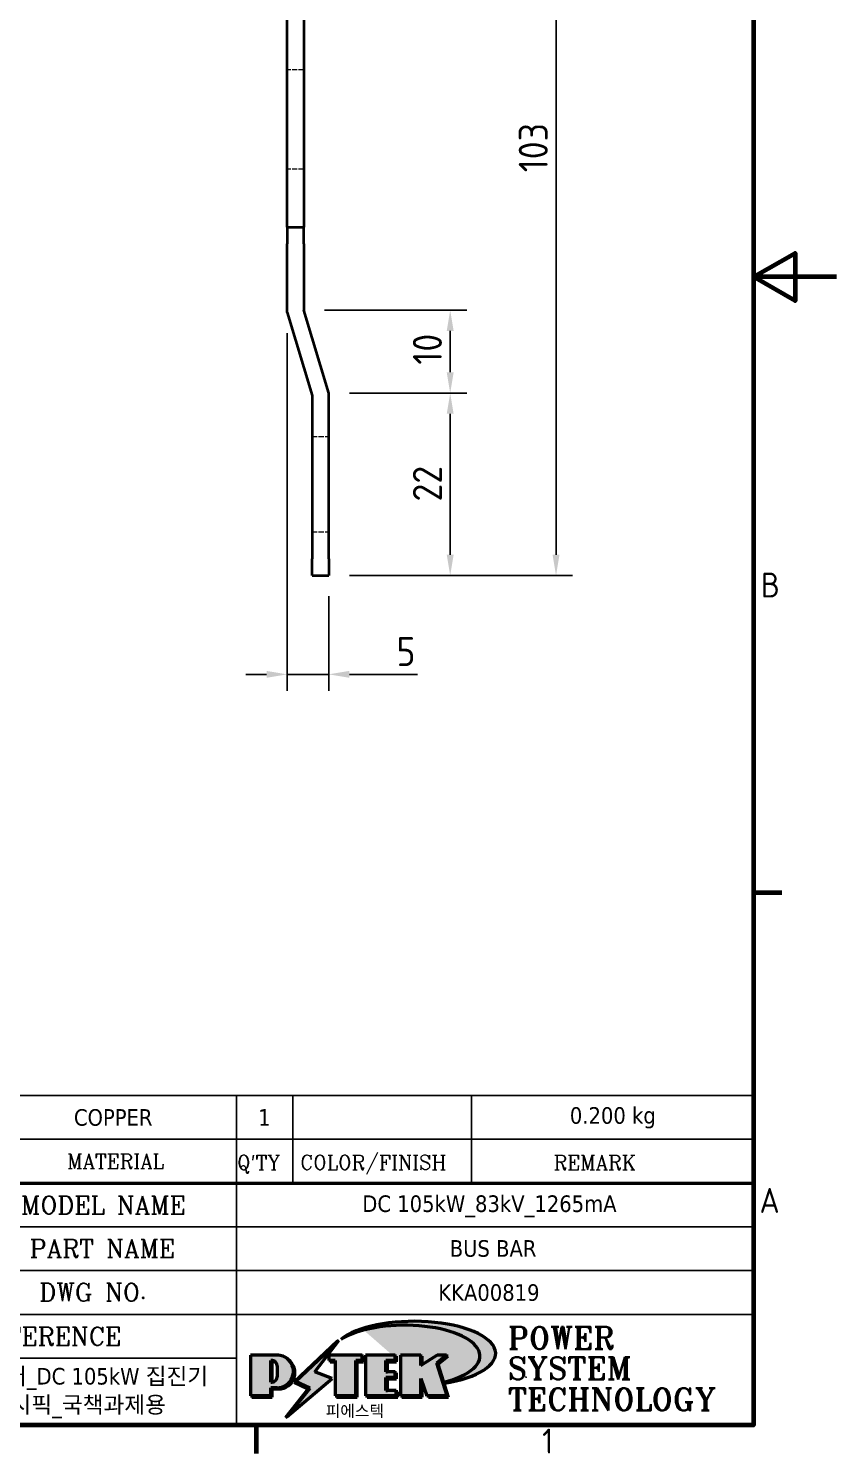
# Model space of a CAD drawing. Header units: millimetres. Extents: x 0 to 420, y 0 to 297.
# Drawn here: x 322.5 to 420, y 6.6 to 178.5 of the extents above; entities that cross this region are included whole.
import ezdxf
from ezdxf.enums import TextEntityAlignment as Align

# ---------------------------------------------------------------- set-up
doc = ezdxf.new("R2010")
doc.units = ezdxf.units.MM
doc.linetypes.add('DASHED', pattern=[0.2067, 0.1654, -0.0413])
doc.layers.get('0').update_dxf_attribs({"color": 3, "lineweight": 25})
for name, color, linetype, lineweight in [('가려진 것(ISO)', 2, 'DASHED', 18), ('가시적인 것(ISO)', 3, 'Continuous', 40), ('경계(ISO)', 7, 'Continuous', 70), ('제목(ISO)', 7, 'Continuous', 50), ('치수(ISO)', 7, 'Continuous', 25), ('해치(ISO)', 7, 'Continuous', 18)]:
    doc.layers.add(name, color=color, linetype=linetype, lineweight=lineweight)
doc.styles.add('HAN_291', font='')
doc.styles.add('HAN_370', font='', dxfattribs={"width": 2})
doc.styles.add('RC_284', font='ROMANC.shx')
doc.styles.add('RC_287', font='ROMANC.shx')
doc.styles.add('RC_292', font='ROMANC.shx')
doc.styles.add('ROMANT_294', font='romant.shx')
doc.styles.add('문자 텍스트_M2B', font='isocp.shx')
doc.styles.add('치수 텍스트_PSTEK_POSCO', font='isocp.shx')
doc.styles.add('텍스트 스타일198', font='tahoma.ttf')
doc.styles.add('텍스트 스타일333', font='ROMANC.shx', dxfattribs={"width": 0.800000011920929})
doc.styles.get('HAN_291').set_extended_font_data('GulimChe')
doc.styles.get('HAN_370').set_extended_font_data('GulimChe')
doc.dimstyles.new('치수_PSTEK_POSCO', dxfattribs={"dimtxt": 3.5, "dimasz": 2.5, "dimexe": 2, "dimexo": 2.5, "dimgap": 1, "dimtad": 1, "dimrnd": 1e-08, "dimdsep": 46, "dimtxsty": '치수 텍스트_PSTEK_POSCO', "dimcen": 0.09, "dimdle": 10, "dimclrd": 7, "dimclre": 7, "dimclrt": 2, "dimadec": 1, "dimazin": 2, "dimtfac": 1, "dimtmove": 0, "dimatfit": 3, "dimfxl": 0, "dimtolj": 1, "dimlwd": -1, "dimlwe": -1, "dimarcsym": 0})

# ---------------------------------------------------------------- blocks, each defined once
blk = doc.blocks.new('경계 Default Border')
at = {"layer": '경계(ISO)'}
for p, q in [((410, 74.25000190734863), (413.4000015258789, 74.25000190734863)), ((350, 10), (350, 6.599999666213989))]:
    blk.add_line(p, q, dxfattribs=at)
at = {"layer": '경계(ISO)', "flags": 128}
for points in [[(10, 10), (10, 287.0000076293945), (410, 287.0000076293945), (410, 10), (10, 10)], [(420, 148.5000038146973), (410, 148.5000038146973), (415, 151.3867473602295), (415, 145.6132507324219), (410, 148.5000038146973)]]:
    blk.add_lwpolyline(points, dxfattribs=at)
at = {"layer": '경계(ISO)', "color": 2, "char_height": 3.00000011920929, "attachment_point": 7, "style": '문자 텍스트_M2B'}
for s, insert in [('B', (410.878270202895, 109.8463944559917)), ('A', (410.7144008173592, 35.61784856929444)), ('1', (384.4860661041481, 6.59999988079071))]:
    blk.add_mtext(s, dxfattribs=dict(at, insert=insert))
blk = doc.blocks.new('제목 블록 PSTEK')
for color, points in [(252, [(317.2195697678507, 17.0593801673321), (322.0326348870767, 21.62682475217465), (322.2781991042243, 21.94392121864296), (317.0471853425802, 16.97985676345368), (318.7512090904202, 16.1899260703855), (316.0018030350395, 12.71868385740789), (316.3356552234328, 13.00206718743325), (318.9235935156908, 16.2694494742633)]), (5, [(321.6183518841322, 17.4193704504104), (319.5281351041078, 18.24969419629727), (322.4505835294948, 22.02344462252142), (317.2195697678507, 17.0593801673321), (318.9235935156908, 16.2694494742633), (316.1741874603099, 12.79820726128571)]), (1, [(324.4839107253602, 19.60711530335299), (325.2419748254881, 19.60711530335299), (325.2419748254881, 20.25857663940324), (321.2266040451076, 20.25857663940324), (321.2266040451076, 19.60711530335299), (321.9846681452406, 19.60711530335299), (321.9846681452406, 15.3430047401139), (324.4839107253602, 15.3430047401139)]), (252, [(321.9846681452406, 19.60711530335299), (321.4042753185749, 19.60711530335299), (321.4042753185749, 19.45905590879572), (321.9846681452406, 19.45905590879572)]), (252, [(324.6615819988275, 19.45905590879572), (325.4196460989604, 19.45905590879572), (325.4196460989604, 20.11051724484596), (325.2419748254881, 20.11051724484596), (325.2419748254881, 19.60711530335299), (324.4839107253602, 19.60711530335299), (324.4839107253602, 15.3430047401139), (322.1623394187076, 15.3430047401139), (322.1623394187076, 15.19494534555726), (324.6615819988275, 15.19494534555726)]), (1, [(329.2277337269622, 20.25857663940324), (325.65654113025, 20.25857663940324), (325.65654113025, 15.3430047401139), (329.3580259941756, 15.3430047401139), (329.3580259941756, 15.9944660761648), (328.1137701654877, 15.9944660761648), (328.1137701654877, 17.56360607323003), (329.2277337269622, 17.56360607323003), (329.2277337269622, 18.25543873810179), (328.1137701654877, 18.25543873810179), (328.1137701654877, 19.60711530335299), (329.2277337269622, 19.60711530335299)]), (252, [(328.2914414389548, 19.45905590879572), (329.4054050004294, 19.45905590879572), (329.4054050004294, 20.11051724484596), (329.2277337269622, 20.11051724484596), (329.2277337269622, 19.60711530335299), (328.1137701654877, 19.60711530335299), (328.1137701654877, 18.25543873810179), (328.2914414389548, 18.25543873810179)]), (1, [(332.3312149849806, 20.25857663940324), (329.8592894925411, 20.25857663940324), (329.8592894925411, 15.3430047401139), (332.3312149849806, 15.3430047401139), (332.3312149849806, 17.4318630164523), (333.0701931098801, 15.3430047401139), (335.4855464857051, 15.3430047401139), (334.2514536401189, 19.30614745124769), (335.4379594596742, 20.25857663940324), (334.3071782107978, 20.25857663940324), (332.3312149849806, 18.99741471888304)]), (252, [(332.5088862584528, 20.1105172448466), (332.3312149849806, 20.1105172448466), (332.3312149849806, 18.99741471888368), (332.5088862584528, 19.11081371413894)]), (252, [(335.6156307331414, 20.11051724484596), (335.2535118015555, 20.11051724484596), (334.2514536401189, 19.30614745124769), (335.4855464857051, 15.3430047401139), (333.1954852176545, 15.3430047401139), (333.2478643833523, 15.19494534555726), (335.6632177591723, 15.19494534555726), (334.4291249135862, 19.15808805669106)]), (252, [(328.2914414389548, 17.41554667867274), (329.4054050004294, 17.41554667867274), (329.4054050004294, 18.10737934354514), (329.2277337269622, 18.10737934354514), (329.2277337269622, 17.56360607323003), (328.1137701654877, 17.56360607323003), (328.1137701654877, 15.9944660761648), (328.2914414389548, 15.9944660761648)]), (252, [(332.5088862584528, 16.92964231796647), (332.3312149849806, 17.43186301645164), (332.3312149849806, 15.3430047401139), (330.0369607660135, 15.3430047401139), (330.0369607660135, 15.19494534555726), (332.5088862584528, 15.19494534555726)]), (252, [(329.5356972676428, 15.8464066816075), (329.3580259941756, 15.8464066816075), (329.3580259941756, 15.3430047401139), (325.8342124037171, 15.3430047401139), (325.8342124037171, 15.19494534555726), (329.5356972676428, 15.19494534555726)])]:
    blk.add_hatch(color=color).paths.add_polyline_path(points)
h = blk.add_hatch(color=1)
edge = h.paths.add_edge_path(flags=0)
edge.add_line((314.2242174273352, 19.60711530335299), (314.2242174273352, 17.00126995915134))
edge.add_line((314.2242174273352, 17.00126995915134), (314.3485873187598, 17.00126995915134))
edge.add_arc((314.3485873187598, 17.6527312952023), 0.6514613360509371, 270, 360)
edge.add_line((315.0000486548106, 17.6527312952023), (315.0000486548106, 18.95565396730211))
edge.add_arc((314.3485873187598, 18.95565396730212), 0.6514613360508712, 0, 90)
edge.add_line((314.3485873187598, 19.60711530335299), (314.2242174273352, 19.60711530335299))
edge = h.paths.add_edge_path()
edge.add_arc((314.9847713324306, 18.28938669179658), 1.969189947606664, 269.9999999999959, 450)
edge.add_line((314.9847713324306, 20.25857663940318), (311.7664314776902, 20.25857663940324))
edge.add_line((311.7664314776902, 20.25857663940324), (311.7664314776902, 15.3430047401139))
edge.add_line((311.7664314776902, 15.3430047401139), (314.2242174273352, 15.3430047401139))
edge.add_line((314.2242174273352, 15.3430047401139), (314.2242174273352, 16.32019674418991))
edge.add_line((314.2242174273352, 16.32019674418991), (314.9847713324307, 16.32019674418991))
h = blk.add_hatch(color=252)
edge = h.paths.add_edge_path()
edge.add_arc((314.9847713324309, 18.28938669179657), 1.969189947606666, 270, 406.8278729790604)
edge.add_arc((315.1624426058984, 18.1413272972396), 1.969189947606962, -90, 53.560984836317004, ccw=False)
edge.add_line((315.1624426058984, 16.17213734963263), (314.4018887008024, 16.17213734963263))
edge.add_line((314.4018887008024, 16.17213734963263), (314.4018887008024, 15.19494534555726))
edge.add_line((314.4018887008024, 15.19494534555726), (311.9441027511573, 15.19494534555726))
edge.add_line((311.9441027511573, 15.19494534555726), (311.9441027511573, 15.3430047401139))
edge.add_line((311.9441027511573, 15.3430047401139), (314.2242174273352, 15.3430047401139))
edge.add_line((314.2242174273352, 15.3430047401139), (314.2242174273352, 16.32019674418991))
edge.add_line((314.2242174273352, 16.32019674418991), (314.9847713324309, 16.32019674418991))
h = blk.add_hatch(color=252)
edge = h.paths.add_edge_path()
edge.add_line((314.4018887008024, 19.45905590879572), (314.5262585922315, 19.45905590879572))
edge.add_arc((314.5262585922314, 18.80759457274939), 0.6514613360463194, 60.4189348879147, 90.00000000000318, ccw=False)
edge.add_arc((314.3485873187602, 18.95565396730057), 0.6514613360524251, 39.96992292766206, 90.00000000009999)
edge.add_line((314.3485873187591, 19.60711530335307), (314.2242174273352, 19.60711530335298))
edge.add_line((314.2242174273352, 19.60711530335299), (314.2242174273352, 17.00126995915134))
edge.add_line((314.2242174273352, 17.00126995915134), (314.3485873187591, 17.00126995915134))
edge.add_arc((314.3485873187568, 17.652731295233), 0.6514613360816299, 270.0000000002, 274.6930825552478)
edge.add_line((314.4018887008024, 17.0034541317032), (314.4018887008024, 19.45905590879572))
at = {"layer": '해치(ISO)', "true_color": 0x27d1fc}
h = blk.add_hatch(color=140, dxfattribs=at)
edge = h.paths.add_edge_path()
edge.add_ellipse((330.3660919371412, 20.15576403068321), major_axis=(9.100907360794343, 0), ratio=0.4069904968023172, start_angle=301.3098473703837, end_angle=507.7436900681698)
edge.add_ellipse((331.5340919371412, 20.4634168429492), major_axis=(-9.82350664112931, 0), ratio=0.3942600559756514, start_angle=111.51207141178469, end_angle=334.47025347086895, ccw=False)
edge.add_line((335.1363447531188, 16.8601935978785), (335.0955236905705, 16.99119398620872))
at = {"color": 180}
for p, q in [((182.475792979055, 11.79100474011392), (182.4757929790549, 51.56524660363496)), ((182.4757929790549, 51.56524660363496), (372.4757929537551, 51.56524660363496)), ((189.2651435055721, 51.56524660363496), (189.2651435055722, 41.00524660363494)), ((215.2152739891528, 41.00524660363494), (215.2152739891528, 51.56524660363496)), ((280.8758854511282, 51.56524660363496), (280.8758854511282, 41.00524660363494)), ((310.0881549537552, 51.56524660363496), (310.0881549537553, 41.00524660363494)), ((316.9044520275131, 51.56524660363496), (316.9044520275127, 41.00524660363494)), ((338.4566026226726, 51.56524660363496), (338.4566026226727, 41.00524660363494)), ((372.4757929537551, 51.56524660363496), (372.4757929537551, 11.79100474011389)), ((182.475792979055, 46.2852466036349), (372.4757929537551, 46.28524660363492)), ((182.475792979055, 41.00524660363493), (206.451475290024, 41.00524660363493)), ((222.9401812389276, 11.79100474011392), (222.9401812389276, 41.00524660363494)), ((239.4288871878316, 11.79100474011392), (239.4288871878316, 41.00524660363494)), ((255.9175931367356, 11.79100474011392), (255.9175931367356, 41.00524660363494)), ((268.6918866058747, 41.00524660363494), (268.6918866058747, 30.44524660363498)), ((280.8758854511282, 41.00524660363494), (280.8758854511282, 25.16524660363502)), ((310.088154953755, 41.00524660363494), (310.088154953755, 11.79100474011392)), ((182.475792979055, 35.72524660363497), (206.451475290024, 35.72524660363497)), ((198.8621818849491, 12.02524660363491), (198.8621818849491, 35.72524660363497)), ((206.451475290024, 35.72524660363497), (372.4757929537551, 35.72524660363497)), ((182.475792979055, 31.77524660363492), (206.451475290024, 31.77524660363492)), ((255.917593136736, 30.44524660363498), (372.4757929537552, 30.44524660363501)), ((182.475792979055, 27.82524660363487), (206.451475290024, 27.82524660363487)), ((255.9175931367359, 25.16524660363502), (372.4757929537552, 25.165246603635)), ((268.6918866058744, 25.16524660363502), (268.6918866058744, 11.79100474011392)), ((182.475792979055, 23.87524660363505), (206.451475290024, 23.87524660363505)), ((182.475792979055, 19.92524660363478), (206.451475290024, 19.92524660363478)), ((255.9175931367359, 19.88524660363481), (310.0881549537553, 19.88524660363481)), ((182.475792979055, 15.97524660363496), (206.451475290024, 15.97524660363496)), ((206.451475290024, 16.74100474011396), (255.9175931367359, 16.74100474011396)), ((182.475792979055, 11.79100474011392), (372.4757929537551, 11.79100474011389))]:
    blk.add_line(p, q, dxfattribs=at)
at = {"color": 7, "lineweight": 50}
for p, q in [((206.4514752900237, 11.79100474011392), (206.4514752900237, 41.00524660363494)), ((206.451475290024, 41.00524660363494), (372.4757929537551, 41.00524660363496))]:
    blk.add_line(p, q, dxfattribs=at)
at = {"color": 7}
for p, q in [((322.2781991042243, 21.94392121864296), (317.0471853425802, 16.97985676345368)), ((322.4505835294948, 22.02344462252142), (317.2195697678507, 17.0593801673321)), ((317.2195697678507, 17.0593801673321), (322.0326348870767, 21.62682475217465)), ((319.5281351041078, 18.24969419629727), (322.4505835294948, 22.02344462252142)), ((322.0326348870767, 21.62682475217465), (322.2781991042243, 21.94392121864296)), ((311.7664314776902, 20.25900474011391), (311.7664314776902, 15.34300474011391)), ((314.9847713324309, 20.25857663940324), (311.7664314776902, 20.25857663940324)), ((314.9847713324309, 20.25857663940324), (311.7664314776902, 20.25857663940324)), ((311.7664314776902, 20.25857663940324), (311.7664314776902, 15.3430047401139)), ((314.2242174273352, 17.00126995915134), (314.2242174273352, 19.60711530335299)), ((314.2242174273352, 19.60711530335299), (314.3485873187591, 19.60711530335299)), ((314.3485873187591, 19.60711530335299), (314.2242174273352, 19.60711530335299)), ((314.2242174273352, 19.60711530335299), (314.2242174273352, 17.00126995915134)), ((314.2242174273352, 17.00126995915134), (314.2242174273352, 19.60711530335299)), ((314.2242174273352, 19.60711530335299), (314.3485873187591, 19.60711530335299)), ((314.4018887008024, 19.45905590879572), (314.5262585922314, 19.45905590879572)), ((314.4018887008024, 17.0034541317032), (314.4018887008024, 19.45905590879572)), ((315.0000486548106, 18.95565396730275), (315.0000486548106, 17.65273129520161)), ((315.0000486548106, 18.95565396730275), (315.0000486548106, 17.65273129520161)), ((325.2419748254881, 20.25857663940324), (321.2266040451076, 20.25857663940324)), ((321.2266040451076, 20.25857663940324), (321.2266040451076, 19.60711530335299)), ((325.2419748254881, 20.25857663940324), (321.2266040451076, 20.25857663940324)), ((321.2266040451076, 20.25857663940324), (321.2266040451076, 19.60711530335299)), ((321.2266040451076, 19.60711530335299), (321.9846681452406, 19.60711530335299)), ((321.2266040451076, 19.60711530335299), (321.9846681452406, 19.60711530335299)), ((321.4042753185749, 19.60711530335299), (321.4042753185749, 19.45905590879572)), ((321.9846681452406, 19.60711530335299), (321.4042753185749, 19.60711530335299)), ((321.4042753185749, 19.45905590879572), (321.9846681452406, 19.45905590879572)), ((321.9846681452406, 19.60711530335299), (321.9846681452406, 15.3430047401139)), ((321.9846681452406, 19.45905590879572), (321.9846681452406, 19.60711530335299)), ((321.9846681452406, 19.60711530335299), (321.9846681452406, 15.3430047401139)), ((324.4839107253602, 19.60711530335299), (325.2419748254881, 19.60711530335299)), ((324.4839107253602, 15.3430047401139), (324.4839107253602, 19.60711530335299)), ((325.2419748254881, 19.60711530335299), (324.4839107253602, 19.60711530335299)), ((324.4839107253602, 19.60711530335299), (324.4839107253602, 15.3430047401139)), ((324.4839107253602, 19.60711530335299), (325.2419748254881, 19.60711530335299)), ((324.4839107253602, 15.3430047401139), (324.4839107253602, 19.60711530335299)), ((324.6615819988275, 19.45905590879572), (325.4196460989604, 19.45905590879572)), ((324.6615819988275, 15.19494534555726), (324.6615819988275, 19.45905590879572)), ((325.2419748254881, 19.60711530335299), (325.2419748254881, 20.25857663940324)), ((325.2419748254881, 19.60711530335299), (325.2419748254881, 20.25857663940324)), ((325.4196460989604, 20.11051724484596), (325.2419748254881, 20.11051724484596)), ((325.2419748254881, 20.11051724484596), (325.2419748254881, 19.60711530335299)), ((325.4196460989604, 19.45905590879572), (325.4196460989604, 20.11051724484596)), ((329.2277337269622, 20.25857663940324), (325.65654113025, 20.25857663940324)), ((325.65654113025, 20.25857663940324), (325.65654113025, 15.3430047401139)), ((325.65654113025, 20.25857663940324), (325.65654113025, 15.3430047401139)), ((329.2277337269622, 20.25857663940324), (325.65654113025, 20.25857663940324)), ((328.1137701654877, 18.25543873810179), (328.1137701654877, 19.60711530335299)), ((328.1137701654877, 19.60711530335299), (329.2277337269622, 19.60711530335299)), ((329.2277337269622, 19.60711530335299), (328.1137701654877, 19.60711530335299)), ((328.1137701654877, 19.60711530335299), (328.1137701654877, 18.25543873810179)), ((328.1137701654877, 18.25543873810179), (328.1137701654877, 19.60711530335299)), ((328.1137701654877, 19.60711530335299), (329.2277337269622, 19.60711530335299)), ((328.2914414389548, 18.25543873810179), (328.2914414389548, 19.45905590879572)), ((328.2914414389548, 19.45905590879572), (329.4054050004294, 19.45905590879572)), ((329.2277337269622, 19.60711530335299), (329.2277337269622, 20.25857663940324)), ((329.2277337269622, 19.60711530335299), (329.2277337269622, 20.25857663940324)), ((329.4054050004294, 20.11051724484596), (329.2277337269622, 20.11051724484596)), ((329.2277337269622, 20.11051724484596), (329.2277337269622, 19.60711530335299)), ((329.4054050004294, 19.45905590879572), (329.4054050004294, 20.11051724484596)), ((332.3312149849806, 20.25857663940324), (329.8592894925411, 20.25857663940324)), ((329.8592894925411, 20.25857663940324), (329.8592894925411, 15.3430047401139)), ((329.8592894925411, 20.25857663940324), (329.8592894925411, 15.3430047401139)), ((332.3312149849806, 20.25857663940324), (329.8592894925411, 20.25857663940324)), ((334.3071782107978, 20.25857663940324), (332.3312149849806, 18.99741471888304)), ((332.3312149849806, 18.99741471888304), (332.3312149849806, 20.25857663940324)), ((334.3071782107978, 20.25857663940324), (332.3312149849806, 18.99741471888304)), ((332.3312149849806, 18.99741471888304), (332.3312149849806, 20.25857663940324)), ((332.5088862584528, 20.1105172448466), (332.3312149849806, 20.1105172448466)), ((332.3312149849806, 20.1105172448466), (332.3312149849806, 18.99741471888368)), ((332.3312149849806, 18.99741471888368), (332.5088862584528, 19.11081371413894)), ((332.5088862584528, 19.11081371413894), (332.5088862584528, 20.1105172448466)), ((334.2514536401189, 19.30614745124769), (335.4379594596742, 20.25857663940324)), ((334.2514536401189, 19.30614745124769), (335.4379594596742, 20.25857663940324)), ((335.2535118015555, 20.11051724484596), (334.2514536401189, 19.30614745124769)), ((335.4855464857051, 15.3430047401139), (334.2514536401189, 19.30614745124769)), ((334.2514536401189, 19.30614745124769), (335.4855464857051, 15.3430047401139)), ((335.4855464857051, 15.3430047401139), (334.2514536401189, 19.30614745124769)), ((335.4379594596742, 20.25857663940324), (334.3071782107978, 20.25857663940324)), ((335.4379594596742, 20.25857663940324), (334.3071782107978, 20.25857663940324)), ((334.4291249135862, 19.15808805669104), (335.6156307331414, 20.11051724484596)), ((335.6632177591723, 15.19494534555726), (334.4291249135862, 19.15808805669104)), ((335.6156307331414, 20.11051724484596), (335.2535118015555, 20.11051724484596)), ((316.1741874603099, 12.79820726128571), (321.6183518841322, 17.4193704504104)), ((321.6183518841322, 17.4193704504104), (319.5281351041078, 18.24969419629727)), ((329.2277337269622, 18.25543873810179), (328.1137701654877, 18.25543873810179)), ((328.1137701654877, 18.25543873810179), (328.2914414389548, 18.25543873810179)), ((329.2277337269622, 18.25543873810179), (328.1137701654877, 18.25543873810179)), ((328.1137701654877, 17.56360607323003), (329.2277337269622, 17.56360607323003)), ((328.1137701654877, 15.9944660761648), (328.1137701654877, 17.56360607323003)), ((329.2277337269622, 17.56360607323003), (328.1137701654877, 17.56360607323003)), ((328.1137701654877, 17.56360607323003), (328.1137701654877, 15.9944660761648)), ((328.1137701654877, 17.56360607323003), (329.2277337269622, 17.56360607323003)), ((328.1137701654877, 15.9944660761648), (328.1137701654877, 17.56360607323003)), ((328.2914414389548, 15.9944660761648), (328.2914414389548, 17.41554667867274)), ((328.2914414389548, 17.41554667867274), (329.4054050004294, 17.41554667867274)), ((329.2277337269622, 17.56360607323003), (329.2277337269622, 18.25543873810179)), ((329.2277337269622, 17.56360607323003), (329.2277337269622, 18.25543873810179)), ((329.4054050004294, 18.10737934354514), (329.2277337269622, 18.10737934354514)), ((329.2277337269622, 18.10737934354514), (329.2277337269622, 17.56360607323003)), ((329.4054050004294, 17.41554667867274), (329.4054050004294, 18.10737934354514)), ((332.3312149849806, 17.4318630164523), (333.0701931098801, 15.3430047401139)), ((332.3312149849806, 15.3430047401139), (332.3312149849806, 17.4318630164523)), ((332.5088862584528, 16.92964231796647), (332.3312149849806, 17.43186301645164)), ((332.3312149849806, 17.43186301645164), (332.3312149849806, 15.3430047401139)), ((332.3312149849806, 17.4318630164523), (333.0701931098801, 15.3430047401139)), ((332.3312149849806, 15.3430047401139), (332.3312149849806, 17.4318630164523)), ((345.0447381189468, 17.50375595811051), (344.9867755289346, 17.689895936919)), ((314.3485873187591, 17.00126995915134), (314.2242174273352, 17.00126995915134)), ((314.2242174273352, 17.00126995915134), (314.3485873187591, 17.00126995915134)), ((314.3485873187591, 17.00126995915134), (314.2242174273352, 17.00126995915134)), ((314.2242174273352, 16.32019674418991), (314.9847713324309, 16.32019674418991)), ((314.2242174273352, 15.3430047401139), (314.2242174273352, 16.32019674418991)), ((314.9847713324309, 16.32019674418991), (314.2242174273352, 16.32019674418991)), ((314.2242174273352, 16.32019674418991), (314.2242174273352, 15.3430047401139)), ((314.2242174273352, 16.32019674418991), (314.9847713324309, 16.32019674418991)), ((314.2242174273352, 15.3430047401139), (314.2242174273352, 16.32019674418991)), ((314.4018887008024, 16.17213734963263), (315.162442605898, 16.17213734963263)), ((314.4018887008024, 15.19494534555726), (314.4018887008024, 16.17213734963263)), ((318.7512090904202, 16.1899260703855), (316.0018030350395, 12.71868385740789)), ((318.9235935156908, 16.2694494742633), (316.1741874603099, 12.79820726128571)), ((316.3356552234328, 13.00206718743325), (318.9235935156908, 16.2694494742633)), ((317.0471853425802, 16.97985676345368), (318.7512090904202, 16.1899260703855)), ((318.9235935156908, 16.2694494742633), (317.2195697678507, 17.0593801673321)), ((317.2195697678507, 17.0593801673321), (318.9235935156908, 16.2694494742633)), ((329.3580259941756, 15.9944660761648), (328.1137701654877, 15.9944660761648)), ((328.1137701654877, 15.9944660761648), (328.2914414389548, 15.9944660761648)), ((329.3580259941756, 15.9944660761648), (328.1137701654877, 15.9944660761648)), ((329.3580259941756, 15.3430047401139), (329.3580259941756, 15.9944660761648)), ((329.3580259941756, 15.3430047401139), (329.3580259941756, 15.9944660761648)), ((329.5356972676428, 15.8464066816075), (329.3580259941756, 15.8464066816075)), ((329.3580259941756, 15.8464066816075), (329.3580259941756, 15.3430047401139)), ((329.5356972676428, 15.19494534555726), (329.5356972676428, 15.8464066816075)), ((332.5088862584528, 15.19494534555726), (332.5088862584528, 16.92964231796647)), ((311.7664314776902, 15.3430047401139), (314.2242174273352, 15.3430047401139)), ((311.7664314776902, 15.3430047401139), (314.2242174273352, 15.3430047401139)), ((314.2242174273352, 15.3430047401139), (311.9441027511573, 15.3430047401139)), ((311.9441027511573, 15.3430047401139), (311.9441027511573, 15.19494534555726)), ((311.9441027511573, 15.19494534555726), (314.4018887008024, 15.19494534555726)), ((321.9846681452406, 15.3430047401139), (324.4839107253602, 15.3430047401139)), ((321.9846681452406, 15.3430047401139), (324.4839107253602, 15.3430047401139)), ((324.4839107253602, 15.3430047401139), (322.1623394187076, 15.3430047401139)), ((322.1623394187076, 15.3430047401139), (322.1623394187076, 15.19494534555726)), ((322.1623394187076, 15.19494534555726), (324.6615819988275, 15.19494534555726)), ((325.65654113025, 15.3430047401139), (329.3580259941756, 15.3430047401139)), ((325.65654113025, 15.3430047401139), (329.3580259941756, 15.3430047401139)), ((329.3580259941756, 15.3430047401139), (325.8342124037171, 15.3430047401139)), ((325.8342124037171, 15.3430047401139), (325.8342124037171, 15.19494534555726)), ((325.8342124037171, 15.19494534555726), (329.5356972676428, 15.19494534555726)), ((329.8592894925411, 15.3430047401139), (332.3312149849806, 15.3430047401139)), ((329.8592894925411, 15.3430047401139), (332.3312149849806, 15.3430047401139)), ((332.3312149849806, 15.3430047401139), (330.0369607660135, 15.3430047401139)), ((330.0369607660135, 15.3430047401139), (330.0369607660135, 15.19494534555726)), ((330.0369607660135, 15.19494534555726), (332.5088862584528, 15.19494534555726)), ((333.0701931098801, 15.3430047401139), (335.4855464857051, 15.3430047401139)), ((333.0701931098801, 15.3430047401139), (335.4855464857051, 15.3430047401139)), ((335.4855464857051, 15.3430047401139), (333.1954852176545, 15.3430047401139)), ((333.1954852176545, 15.3430047401139), (333.2478643833523, 15.19494534555726)), ((333.2478643833523, 15.19494534555726), (335.6632177591723, 15.19494534555726)), ((316.0018030350395, 12.71868385740789), (316.3356552234328, 13.00206718743325))]:
    blk.add_line(p, q, dxfattribs=at)
at = {"color": 5}
for p, q in [((322.4505835294948, 22.02344462252142), (317.2195697678507, 17.0593801673321)), ((319.5281351041078, 18.24969419629727), (322.4505835294948, 22.02344462252142)), ((316.1741874603099, 12.79820726128571), (321.6183518841322, 17.4193704504104)), ((321.6183518841322, 17.4193704504104), (319.5281351041078, 18.24969419629727)), ((318.9235935156908, 16.2694494742633), (316.1741874603099, 12.79820726128571)), ((317.2195697678507, 17.0593801673321), (318.9235935156908, 16.2694494742633))]:
    blk.add_line(p, q, dxfattribs=at)
at = {"color": 1}
for p, q in [((314.9847713324309, 20.25857663940324), (311.7664314776902, 20.25857663940324)), ((311.7664314776902, 20.25857663940324), (311.7664314776902, 15.3430047401139)), ((314.2242174273352, 17.00126995915134), (314.2242174273352, 19.60711530335299)), ((314.2242174273352, 19.60711530335299), (314.3485873187591, 19.60711530335299)), ((315.0000486548106, 18.95565396730275), (315.0000486548106, 17.65273129520161)), ((325.2419748254881, 20.25857663940324), (321.2266040451076, 20.25857663940324)), ((321.2266040451076, 20.25857663940324), (321.2266040451076, 19.60711530335299)), ((321.2266040451076, 19.60711530335299), (321.9846681452406, 19.60711530335299)), ((321.9846681452406, 19.60711530335299), (321.9846681452406, 15.3430047401139)), ((324.4839107253602, 19.60711530335299), (325.2419748254881, 19.60711530335299)), ((324.4839107253602, 15.3430047401139), (324.4839107253602, 19.60711530335299)), ((325.2419748254881, 19.60711530335299), (325.2419748254881, 20.25857663940324)), ((329.2277337269622, 20.25857663940324), (325.65654113025, 20.25857663940324)), ((325.65654113025, 20.25857663940324), (325.65654113025, 15.3430047401139)), ((328.1137701654877, 18.25543873810179), (328.1137701654877, 19.60711530335299)), ((328.1137701654877, 19.60711530335299), (329.2277337269622, 19.60711530335299)), ((329.2277337269622, 19.60711530335299), (329.2277337269622, 20.25857663940324)), ((332.3312149849806, 20.25857663940324), (329.8592894925411, 20.25857663940324)), ((329.8592894925411, 20.25857663940324), (329.8592894925411, 15.3430047401139)), ((334.3071782107978, 20.25857663940324), (332.3312149849806, 18.99741471888304)), ((332.3312149849806, 18.99741471888304), (332.3312149849806, 20.25857663940324)), ((334.2514536401189, 19.30614745124769), (335.4379594596742, 20.25857663940324)), ((335.4855464857051, 15.3430047401139), (334.2514536401189, 19.30614745124769)), ((335.4379594596742, 20.25857663940324), (334.3071782107978, 20.25857663940324)), ((329.2277337269622, 18.25543873810179), (328.1137701654877, 18.25543873810179)), ((328.1137701654877, 17.56360607323003), (329.2277337269622, 17.56360607323003)), ((328.1137701654877, 15.9944660761648), (328.1137701654877, 17.56360607323003)), ((329.2277337269622, 17.56360607323003), (329.2277337269622, 18.25543873810179)), ((332.3312149849806, 17.4318630164523), (333.0701931098801, 15.3430047401139)), ((332.3312149849806, 15.3430047401139), (332.3312149849806, 17.4318630164523)), ((314.3485873187591, 17.00126995915134), (314.2242174273352, 17.00126995915134)), ((314.2242174273352, 16.32019674418991), (314.9847713324309, 16.32019674418991)), ((314.2242174273352, 15.3430047401139), (314.2242174273352, 16.32019674418991)), ((329.3580259941756, 15.9944660761648), (328.1137701654877, 15.9944660761648)), ((329.3580259941756, 15.3430047401139), (329.3580259941756, 15.9944660761648)), ((311.7664314776902, 15.3430047401139), (314.2242174273352, 15.3430047401139)), ((321.9846681452406, 15.3430047401139), (324.4839107253602, 15.3430047401139)), ((325.65654113025, 15.3430047401139), (329.3580259941756, 15.3430047401139)), ((329.8592894925411, 15.3430047401139), (332.3312149849806, 15.3430047401139)), ((333.0701931098801, 15.3430047401139), (335.4855464857051, 15.3430047401139))]:
    blk.add_line(p, q, dxfattribs=at)
at = {"color": 7}
for centre, radius, start, end in [((314.3485873187598, 18.95565396730211), 0.6514613360508712, 0, 90), ((314.3485873187602, 18.95565396730057), 0.6514613360524251, 39.96992292766117, 90), ((314.3485873187598, 18.95565396730212), 0.6514613360508712, 0, 90), ((314.5262585922314, 18.80759457274939), 0.6514613360463193, 60.41893488791137, 90), ((314.9847713324309, 18.28938669179658), 1.969189947606665, 270, 90), ((314.9847713324309, 18.28938669179658), 1.969189947606665, 270, 90), ((314.9847713324307, 18.2893866917965), 1.969189947606594, 270, 46.82787297909833), ((315.1624426058984, 18.1413272972396), 1.969189947606961, 270, 53.56098483636067), ((314.3485873187597, 17.65273129520228), 0.6514613360509381, 270, 0), ((314.3485873187598, 17.6527312952023), 0.6514613360509381, 270, 0), ((314.3485873187568, 17.652731295233), 0.6514613360816299, 270, 274.6930825552478)]:
    blk.add_arc(centre, radius, start, end, dxfattribs=at)
at = {"color": 1}
for centre, radius, start, end in [((314.3485873187598, 18.95565396730211), 0.6514613360508712, 0, 90), ((314.9847713324309, 18.28938669179657), 1.969189947606665, 270, 90), ((314.3485873187598, 17.6527312952023), 0.6514613360509381, 270, 0)]:
    blk.add_arc(centre, radius, start, end, dxfattribs=at)
at = {"layer": '제목(ISO)', "lineweight": 18}
blk.add_line((182.475792979055, 35.72500474011393), (182.475792979055, 11.79100474011392), dxfattribs=at)
at = {"layer": '제목(ISO)'}
for p, q in [((322.2781991042243, 21.94392121864296), (317.0471853425802, 16.97985676345368)), ((322.4505835294948, 22.02344462252142), (317.2195697678507, 17.0593801673321)), ((317.2195697678507, 17.0593801673321), (322.0326348870767, 21.62682475217465)), ((319.5281351041078, 18.24969419629727), (322.4505835294948, 22.02344462252142)), ((322.0326348870767, 21.62682475217465), (322.2781991042243, 21.94392121864296)), ((314.9847713324306, 20.25857663940324), (311.7664314776902, 20.25857663940324)), ((311.7664314776902, 20.25857663940324), (311.7664314776902, 15.3430047401139)), ((314.2242174273352, 17.00126995915134), (314.2242174273352, 19.60711530335299)), ((314.2242174273352, 19.60711530335299), (314.3485873187598, 19.60711530335299)), ((314.3485873187591, 19.60711530335299), (314.2242174273352, 19.60711530335299)), ((314.2242174273352, 19.60711530335299), (314.2242174273352, 17.00126995915134)), ((314.4018887008024, 19.45905590879572), (314.5262585922314, 19.45905590879572)), ((314.4018887008024, 17.0034541317032), (314.4018887008024, 19.45905590879572)), ((315.0000486548106, 18.95565396730211), (315.0000486548106, 17.6527312952023)), ((325.2419748254881, 20.25857663940324), (321.2266040451076, 20.25857663940324)), ((321.2266040451076, 20.25857663940324), (321.2266040451076, 19.60711530335299)), ((321.2266040451076, 19.60711530335299), (321.9846681452406, 19.60711530335299)), ((321.9846681452406, 19.60711530335299), (321.4042753185749, 19.60711530335299)), ((321.4042753185749, 19.60711530335299), (321.4042753185749, 19.45905590879572)), ((321.4042753185749, 19.45905590879572), (321.9846681452406, 19.45905590879572)), ((321.9846681452406, 19.60711530335299), (321.9846681452406, 15.3430047401139)), ((321.9846681452406, 19.45905590879572), (321.9846681452406, 19.60711530335299)), ((324.4839107253602, 19.60711530335299), (325.2419748254881, 19.60711530335299)), ((324.4839107253602, 15.3430047401139), (324.4839107253602, 19.60711530335299)), ((325.2419748254881, 19.60711530335299), (324.4839107253602, 19.60711530335299)), ((324.4839107253602, 19.60711530335299), (324.4839107253602, 15.3430047401139)), ((324.6615819988275, 19.45905590879572), (325.4196460989604, 19.45905590879572)), ((324.6615819988275, 15.19494534555726), (324.6615819988275, 19.45905590879572)), ((325.2419748254881, 19.60711530335299), (325.2419748254881, 20.25857663940324)), ((325.4196460989604, 20.11051724484596), (325.2419748254881, 20.11051724484596)), ((325.2419748254881, 20.11051724484596), (325.2419748254881, 19.60711530335299)), ((325.4196460989604, 19.45905590879572), (325.4196460989604, 20.11051724484596)), ((329.2277337269622, 20.25857663940324), (325.65654113025, 20.25857663940324)), ((325.65654113025, 20.25857663940324), (325.65654113025, 15.3430047401139)), ((328.1137701654877, 18.25543873810179), (328.1137701654877, 19.60711530335299)), ((328.1137701654877, 19.60711530335299), (329.2277337269622, 19.60711530335299)), ((329.2277337269622, 19.60711530335299), (328.1137701654877, 19.60711530335299)), ((328.1137701654877, 19.60711530335299), (328.1137701654877, 18.25543873810179)), ((328.2914414389548, 19.45905590879572), (329.4054050004294, 19.45905590879572)), ((328.2914414389548, 18.25543873810179), (328.2914414389548, 19.45905590879572)), ((329.2277337269622, 19.60711530335299), (329.2277337269622, 20.25857663940324)), ((329.4054050004294, 20.11051724484596), (329.2277337269622, 20.11051724484596)), ((329.2277337269622, 20.11051724484596), (329.2277337269622, 19.60711530335299)), ((329.4054050004294, 19.45905590879572), (329.4054050004294, 20.11051724484596)), ((332.3312149849806, 20.25857663940324), (329.8592894925411, 20.25857663940324)), ((329.8592894925411, 20.25857663940324), (329.8592894925411, 15.3430047401139)), ((334.3071782107978, 20.25857663940324), (332.3312149849806, 18.99741471888304)), ((332.3312149849806, 18.99741471888304), (332.3312149849806, 20.25857663940324)), ((332.5088862584528, 20.1105172448466), (332.3312149849806, 20.1105172448466)), ((332.3312149849806, 20.1105172448466), (332.3312149849806, 18.99741471888368)), ((332.3312149849806, 18.99741471888368), (332.5088862584528, 19.11081371413894)), ((332.5088862584528, 19.11081371413894), (332.5088862584528, 20.1105172448466)), ((334.2514536401189, 19.30614745124769), (335.4379594596742, 20.25857663940324)), ((335.2535118015555, 20.11051724484596), (334.2514536401189, 19.30614745124769)), ((335.4855464857051, 15.3430047401139), (334.2514536401189, 19.30614745124769)), ((334.2514536401189, 19.30614745124769), (335.4855464857051, 15.3430047401139)), ((335.4379594596742, 20.25857663940324), (334.3071782107978, 20.25857663940324)), ((334.4291249135862, 19.15808805669106), (335.6156307331414, 20.11051724484596)), ((335.6632177591723, 15.19494534555726), (334.4291249135862, 19.15808805669106)), ((335.6156307331414, 20.11051724484596), (335.2535118015555, 20.11051724484596)), ((316.1741874603099, 12.79820726128571), (321.6183518841322, 17.4193704504104)), ((321.6183518841322, 17.4193704504104), (319.5281351041078, 18.24969419629727)), ((329.2277337269622, 18.25543873810179), (328.1137701654877, 18.25543873810179)), ((328.1137701654877, 18.25543873810179), (328.2914414389548, 18.25543873810179)), ((328.1137701654877, 15.9944660761648), (328.1137701654877, 17.56360607323003)), ((328.1137701654877, 17.56360607323003), (329.2277337269622, 17.56360607323003)), ((329.2277337269622, 17.56360607323003), (328.1137701654877, 17.56360607323003)), ((328.1137701654877, 17.56360607323003), (328.1137701654877, 15.9944660761648)), ((328.2914414389548, 17.41554667867274), (329.4054050004294, 17.41554667867274)), ((328.2914414389548, 15.9944660761648), (328.2914414389548, 17.41554667867274)), ((329.2277337269622, 17.56360607323003), (329.2277337269622, 18.25543873810179)), ((329.4054050004294, 18.10737934354514), (329.2277337269622, 18.10737934354514)), ((329.2277337269622, 18.10737934354514), (329.2277337269622, 17.56360607323003)), ((329.4054050004294, 17.41554667867274), (329.4054050004294, 18.10737934354514)), ((332.3312149849806, 15.3430047401139), (332.3312149849806, 17.4318630164523)), ((332.3312149849806, 17.4318630164523), (333.0701931098801, 15.3430047401139)), ((332.5088862584528, 16.92964231796647), (332.3312149849806, 17.43186301645164)), ((332.3312149849806, 17.43186301645164), (332.3312149849806, 15.3430047401139)), ((314.3485873187598, 17.00126995915134), (314.2242174273352, 17.00126995915134)), ((314.2242174273352, 17.00126995915134), (314.3485873187591, 17.00126995915134)), ((314.2242174273352, 15.3430047401139), (314.2242174273352, 16.32019674418991)), ((314.2242174273352, 16.32019674418991), (314.9847713324307, 16.32019674418991)), ((314.9847713324309, 16.32019674418991), (314.2242174273352, 16.32019674418991)), ((314.2242174273352, 16.32019674418991), (314.2242174273352, 15.3430047401139)), ((314.4018887008024, 15.19494534555726), (314.4018887008024, 16.17213734963263)), ((314.4018887008024, 16.17213734963263), (315.1624426058984, 16.17213734963263)), ((318.7512090904202, 16.1899260703855), (316.0018030350395, 12.71868385740789)), ((318.9235935156908, 16.2694494742633), (316.1741874603099, 12.79820726128571)), ((316.3356552234328, 13.00206718743325), (318.9235935156908, 16.2694494742633)), ((317.0471853425802, 16.97985676345368), (318.7512090904202, 16.1899260703855)), ((317.2195697678507, 17.0593801673321), (318.9235935156908, 16.2694494742633)), ((318.9235935156908, 16.2694494742633), (317.2195697678507, 17.0593801673321)), ((329.3580259941756, 15.9944660761648), (328.1137701654877, 15.9944660761648)), ((328.1137701654877, 15.9944660761648), (328.2914414389548, 15.9944660761648)), ((329.3580259941756, 15.3430047401139), (329.3580259941756, 15.9944660761648)), ((329.5356972676428, 15.8464066816075), (329.3580259941756, 15.8464066816075)), ((329.3580259941756, 15.8464066816075), (329.3580259941756, 15.3430047401139)), ((329.5356972676428, 15.19494534555726), (329.5356972676428, 15.8464066816075)), ((332.5088862584528, 15.19494534555726), (332.5088862584528, 16.92964231796647)), ((311.7664314776902, 15.3430047401139), (314.2242174273352, 15.3430047401139)), ((314.2242174273352, 15.3430047401139), (311.9441027511573, 15.3430047401139)), ((311.9441027511573, 15.3430047401139), (311.9441027511573, 15.19494534555726)), ((311.9441027511573, 15.19494534555726), (314.4018887008024, 15.19494534555726)), ((321.9846681452406, 15.3430047401139), (324.4839107253602, 15.3430047401139)), ((324.4839107253602, 15.3430047401139), (322.1623394187076, 15.3430047401139)), ((322.1623394187076, 15.3430047401139), (322.1623394187076, 15.19494534555726)), ((322.1623394187076, 15.19494534555726), (324.6615819988275, 15.19494534555726)), ((325.65654113025, 15.3430047401139), (329.3580259941756, 15.3430047401139)), ((329.3580259941756, 15.3430047401139), (325.8342124037171, 15.3430047401139)), ((325.8342124037171, 15.3430047401139), (325.8342124037171, 15.19494534555726)), ((325.8342124037171, 15.19494534555726), (329.5356972676428, 15.19494534555726)), ((329.8592894925411, 15.3430047401139), (332.3312149849806, 15.3430047401139)), ((332.3312149849806, 15.3430047401139), (330.0369607660135, 15.3430047401139)), ((330.0369607660135, 15.3430047401139), (330.0369607660135, 15.19494534555726)), ((330.0369607660135, 15.19494534555726), (332.5088862584528, 15.19494534555726)), ((333.0701931098801, 15.3430047401139), (335.4855464857051, 15.3430047401139)), ((335.4855464857051, 15.3430047401139), (333.1954852176545, 15.3430047401139)), ((333.1954852176545, 15.3430047401139), (333.2478643833523, 15.19494534555726)), ((333.2478643833523, 15.19494534555726), (335.6632177591723, 15.19494534555726)), ((316.0018030350395, 12.71868385740789), (316.3356552234328, 13.00206718743325))]:
    blk.add_line(p, q, dxfattribs=at)
at = {"layer": '제목(ISO)', "color": 4}
blk.add_line((335.1363447531188, 16.8601935978785), (335.0955236905705, 16.99119398620872), dxfattribs=at)
at = {"layer": '제목(ISO)'}
for centre, radius, start, end in [((314.3485873187598, 18.95565396730212), 0.6514613360508712, 0, 90), ((314.3485873187602, 18.95565396730057), 0.6514613360524251, 39.96992292766117, 90), ((314.5262585922314, 18.80759457274939), 0.6514613360463193, 60.41893488791137, 90), ((314.9847713324306, 18.28938669179658), 1.969189947606664, 46.82787297909431, 90), ((314.9847713324307, 18.2893866917965), 1.969189947606594, 270, 46.82787297909833), ((314.9847713324309, 18.28938669179657), 1.969189947606666, 270, 46.8278729790603), ((315.1624426058984, 18.1413272972396), 1.969189947606962, 270, 53.56098483631701), ((314.3485873187598, 17.6527312952023), 0.6514613360509371, 270, 0), ((314.3485873187568, 17.652731295233), 0.6514613360816299, 270, 274.6930825552478)]:
    blk.add_arc(centre, radius, start, end, dxfattribs=at)
at = {"layer": '제목(ISO)', "color": 4}
for centre, major_axis, ratio, start_param, end_param in [((331.5340919371412, 20.4634168429492), (9.82350664112931, 0), 0.3942600559756514, 5.087845455444478, 8.97919982663645), ((330.3660919371412, 20.15576403068321), (9.100907360794343, 0), 0.4069904968023172, 5.258848905294775, 8.861799147915196)]:
    blk.add_ellipse(centre, major_axis=major_axis, ratio=ratio, start_param=start_param, end_param=end_param, dxfattribs=at)
at = {"color": 2}
for s, height, style, p in [('COLOR/FINISH', 1.742399930953979, 'RC_284', (317.7725341324144, 42.62317362549192)), ('NO', 1.742399930953979, 'RC_284', (184.135398793432, 42.62317362549192)), ('PART NO', 1.742399930953979, 'RC_284', (195.3359407378685, 42.62317362549192)), ('DESCRIPTION', 1.742399930953979, 'RC_284', (240.4025565652523, 42.62317362549192)), ("Q'TY", 1.742399930953979, 'RC_284', (310.1440786515383, 42.62317362549192)), ('REMARK', 1.742399930953979, 'RC_284', (348.346649953877, 42.62317362549192)), (' TOLERANCE', 1.899999976158142, 'RC_287', (184.0872874387979, 37.00893196870329)), ('DRAWN', 1.899999976158142, 'RC_287', (208.9766620976279, 37.00893196870329)), ('CHECKED', 1.899999976158142, 'RC_287', (223.6856844514997, 37.00893196870329)), ('APPROVED', 1.899999976158142, 'RC_287', (239.7795453577791, 37.00893196870329)), ('UNIT', 1.742399930953979, 'RC_284', (259.1652673287452, 37.34317362549218)), ('SCALE', 1.742399930953979, 'RC_284', (270.2934779252897, 37.34317362549218)), ('MODEL NAME', 2.178000062704086, 'RC_292', (284.096330289083, 37.25462520371384)), ('    ~ 6', 2.000000029802322, 'HAN_291', (183.7721304966814, 32.8176515608431)), ('0.08', 2.000000029802322, 'HAN_291', (200.5467345600617, 33.09873600004101)), ('mm', 1.742399930953979, 'RC_284', (259.6505418159997, 32.3543089683787)), ('PART NAME', 2.178000062704086, 'RC_292', (285.1416959765849, 32.03045329421792)), ('0.1', 2.000000029802322, 'HAN_291', (200.5467345600617, 28.98646558742206)), ('  7 ~ 30', 2.000000029802322, 'HAN_291', (183.7721304966814, 28.70538114822415)), (' DWG NO.', 2.178000062704086, 'RC_292', (284.8124284083233, 26.75045329421772)), (' 31 ~ 120', 2.000000029802322, 'HAN_291', (183.7721304966814, 24.82628181916237)), ('0.2', 2.000000029802322, 'HAN_291', (200.5467345600617, 25.10736625836028)), ('121 ~ 300', 2.000000029802322, 'HAN_291', (183.7721304966814, 21.21401206133254)), ('0.4', 2.000000029802322, 'HAN_291', (200.5467345600617, 20.99509650053045)), ('SIZE', 1.742399930953979, 'RC_284', (259.1652673287452, 21.69497768947366)), ('REFERENCE', 2.178000062704086, 'RC_292', (278.2741065029841, 21.43214925458022)), ('0.6', 2.000000029802322, 'HAN_291', (200.5467345600617, 17.11599717146868)), ('301 ~ 600', 2.000000029802322, 'HAN_291', (183.7721304966814, 16.83491273227077)), ('601 ~ 1200', 2.000000029802322, 'HAN_291', (183.6802025156883, 12.84759660881125)), ('0.8', 2.000000029802322, 'HAN_291', (200.6097246063884, 13.05732192299702))]:
    blk.add_text(s, height=height, dxfattribs=dict(at, style=style)).set_placement(p)
at = {"color": 2, "style": 'RC_284'}
blk.add_text('MATERIAL', height=1.742399930953979, dxfattribs=at).set_placement((295.4820202024417, 43.64524660363492), align=Align.MIDDLE_CENTER)
at = {"color": 7, "style": '텍스트 스타일333', "width": 0.7999999523162842}
blk.add_text('N/S', height=2.000000029802322, dxfattribs=at).set_placement((274.7838860285014, 33.08524660363496), align=Align.MIDDLE_CENTER)
at = {"color": 2, "style": '텍스트 스타일333', "width": 0.7999999523162842}
blk.add_text('3rd ANGLE PROJ.', height=2.000000029802322, dxfattribs=at).set_placement((256.8430306642954, 26.76148381654429))
at = {"color": 7, "style": 'ROMANT_294'}
for s, p in [('POWER', (342.82727231297, 20.97115304607566)), ('SYSTEM', (342.82727231297, 17.3284636719184)), ('TECHNOLOGY', (342.82727231297, 13.57194088644453))]:
    blk.add_text(s, height=2.700000107288361, dxfattribs=at).set_placement(p)
at = {"color": 7, "insert": (320.8519732224835, 14.21236326823155), "char_height": 1.400000005960464, "attachment_point": 1, "line_spacing_factor": 0.3319999873638153, "style": 'HAN_370'}
blk.add_mtext('\\fHY견고딕|b0|i0;\\H1.4000;피에스텍', dxfattribs=at)
at = {"layer": '제목(ISO)', "style": '텍스트 스타일198'}
for tag, p in [('부품_번호_001', (195.7776124018631, 47.68004260673702)), ('설명_001', (230.9557330842252, 47.92245856837096)), ('재질_001', (290.4746326517839, 47.92524659519488)), ("3._Q'TY_001", (312.7051684940307, 47.92188863680521)), ('질량\\P3;_001', (350.3046145979153, 48.1643332325385)), ('1._MODEL_NAME_001', (325.2668051922139, 37.52172745615292)), ('제목_001', (335.8143427205088, 32.12402853706239)), ('부품_번호_001', (334.4368526550949, 26.8052465951949)), ('설계자_001', (209.9396160013646, 25.23446884679021)), ('프로젝트_001', (270.0764313937971, 16.70893296763225)), ('작성_날짜_001', (207.6662781715662, 13.26600473167383)), ('시트_크기_001', (260.807090429518, 14.83812566343425)), ('프로젝트_002', (274.901222117311, 13.27972749742546))]:
    blk.add_attdef(tag, p, '', height=2.000000029802322, dxfattribs=at)
for tag, p in [('4._COLOR', (327.6805273250926, 48.92524660363493)), ('점검자', (231.1845342133799, 26.23312567187446)), ('엔지니어링_승인자', (247.673240162284, 26.23312567187446)), ('점검_날짜', (231.1845342133799, 14.26600474011394)), ('엔지니어링_승인_날짜', (247.6732401622839, 14.26600474011394))]:
    blk.add_attdef(tag, text='', height=2.000000029802322, dxfattribs=at).set_placement(p, align=Align.MIDDLE_CENTER)
blk = doc.blocks.new('*D45')
at = {"layer": 'Defpoints', "color": 0, "transparency": 16777216}
for p in [(358.7332932097554, 134.5010278650572), (373.3936042103566, 134.5010278650572), (358.7332932097548, 112.5010278650572)]:
    blk.add_point(p, dxfattribs=at)
at = {"layer": '치수(ISO)', "color": 7, "transparency": 16777216}
for p, q in [((361.2332932097554, 134.5010278650572), (375.3936042103566, 134.5010278650572)), ((373.3936042103566, 115.0010278650572), (373.3936042103566, 132.0010278650572)), ((361.2332932097548, 112.5010278650572), (375.3936042103566, 112.5010278650572))]:
    blk.add_line(p, q, dxfattribs=at)
for points in [[(372.9769375436899, 132.0010278650572), (373.8102708770233, 132.0010278650572), (373.3936042103566, 134.5010278650572)], [(372.9769375436899, 115.0010278650572), (373.8102708770232, 115.0010278650572), (373.3936042103566, 112.5010278650572)]]:
    blk.add_solid(points, dxfattribs=at)
at = {"layer": '치수(ISO)', "color": 2, "transparency": 16777216, "insert": (370.6432597221676, 121.4264855422225), "char_height": 3.5, "attachment_point": 4, "rotation": 90, "style": '치수 텍스트_PSTEK_POSCO'}
blk.add_mtext('\\A1;22', dxfattribs=at)
blk = doc.blocks.new('*D46')
at = {"layer": 'Defpoints', "color": 0, "transparency": 16777216}
for p in [(355.7332932097555, 144.5010278650572), (373.3936042103566, 144.5010278650572), (358.7332932097554, 134.5010278650572)]:
    blk.add_point(p, dxfattribs=at)
at = {"layer": '치수(ISO)', "color": 7, "transparency": 16777216}
for p, q in [((358.2332932097555, 144.5010278650572), (375.3936042103566, 144.5010278650572)), ((373.3936042103566, 137.0010278650572), (373.3936042103566, 142.0010278650572)), ((361.2332932097554, 134.5010278650572), (375.3936042103566, 134.5010278650572))]:
    blk.add_line(p, q, dxfattribs=at)
for points in [[(372.9769375436899, 142.0010278650572), (373.8102708770233, 142.0010278650572), (373.3936042103566, 144.5010278650572)], [(372.9769375436899, 137.0010278650572), (373.8102708770233, 137.0010278650572), (373.3936042103566, 134.5010278650572)]]:
    blk.add_solid(points, dxfattribs=at)
at = {"layer": '치수(ISO)', "color": 2, "transparency": 16777216, "insert": (370.6436042103566, 137.9246499123013), "char_height": 3.5, "attachment_point": 4, "rotation": 90, "style": '치수 텍스트_PSTEK_POSCO'}
blk.add_mtext('\\A1;10', dxfattribs=at)
blk = doc.blocks.new('*D47')
at = {"layer": 'Defpoints', "color": 0, "transparency": 16777216}
for p in [(371.7332932097432, 215.5010278650571), (386.1631679019769, 215.5010278650571), (358.7332932097548, 112.5010278650572)]:
    blk.add_point(p, dxfattribs=at)
at = {"layer": '치수(ISO)', "color": 7, "transparency": 16777216}
for p, q in [((374.2332932097432, 215.5010278650571), (388.1631679019769, 215.5010278650571)), ((386.1631679019769, 115.0010278650572), (386.1631679019769, 213.0010278650571)), ((361.2332932097548, 112.5010278650572), (388.1631679019769, 112.5010278650572))]:
    blk.add_line(p, q, dxfattribs=at)
for points in [[(385.7465012353102, 213.0010278650571), (386.5798345686436, 213.0010278650571), (386.1631679019769, 215.5010278650571)], [(385.7465012353102, 115.0010278650572), (386.5798345686435, 115.0010278650572), (386.1631679019769, 112.5010278650572)]]:
    blk.add_solid(points, dxfattribs=at)
at = {"layer": '치수(ISO)', "color": 2, "transparency": 16777216, "insert": (383.4131679019769, 161.1285404916418), "char_height": 3.5, "attachment_point": 4, "rotation": 90, "style": '치수 텍스트_PSTEK_POSCO'}
blk.add_mtext('\\A1;103', dxfattribs=at)
blk = doc.blocks.new('*D48')
at = {"layer": 'Defpoints', "color": 0, "transparency": 16777216}
for p in [(353.7332932097555, 144.2074901924502), (358.7332932097548, 112.5010278650572), (358.7332932097548, 100.5732010867352)]:
    blk.add_point(p, dxfattribs=at)
at = {"layer": '치수(ISO)', "color": 7, "transparency": 16777216}
for p, q in [((353.7332932097555, 141.7074901924502), (353.7332932097555, 98.5732010867352)), ((358.7332932097548, 110.0010278650572), (358.7332932097548, 98.5732010867352)), ((351.2332932097555, 100.5732010867352), (348.7332932097555, 100.5732010867352)), ((353.7332932097555, 100.5732010867352), (358.7332932097548, 100.5732010867352)), ((361.2332932097548, 100.5732010867352), (369.4547534299801, 100.5732010867352))]:
    blk.add_line(p, q, dxfattribs=at)
for points in [[(351.2332932097555, 100.9898677534019), (351.2332932097555, 100.1565344200685), (353.7332932097555, 100.5732010867352)], [(361.2332932097548, 100.9898677534019), (361.2332932097548, 100.1565344200685), (358.7332932097548, 100.5732010867352)]]:
    blk.add_solid(points, dxfattribs=at)
at = {"layer": '치수(ISO)', "color": 2, "transparency": 16777216, "insert": (366.9097786831496, 103.3232010867352), "char_height": 3.5, "attachment_point": 4, "style": '치수 텍스트_PSTEK_POSCO'}
blk.add_mtext('\\A1;5', dxfattribs=at)

msp = doc.modelspace()

# ---------------------------------------------------------------- linework, layer by layer
at = {"layer": '가려진 것(ISO)', "ltscale": 3.809293270111084}
for p, q in [((355.7332932097628, 173.5010278650572), (353.7332932097628, 173.5010278650572)), ((355.7332932097628, 161.5010278650572), (353.7332932097628, 161.5010278650572)), ((356.7332932097502, 129.2510278650572), (358.7332932097502, 129.2510278650572)), ((356.7332932097502, 117.7510278650572), (358.7332932097502, 117.7510278650572))]:
    msp.add_line(p, q, dxfattribs=at)
at = {"layer": '가시적인 것(ISO)'}
for p, q in [((353.7332932097687, 156.5010278650572), (353.7332932097687, 185.5010278650572)), ((355.7332932097688, 185.5010278650572), (355.7332932097688, 156.5010278650572)), ((353.7332932097681, 154.5010278650572), (353.7332932097687, 156.5010278650572)), ((355.7332932097687, 156.5010278650572), (355.7332932097681, 154.5010278650572)), ((353.7332932097681, 154.5010278650572), (355.7332932097681, 154.5010278650572)), ((353.7332932097561, 154.5010278650572), (353.7332932097555, 152.5010278650572)), ((355.7332932097555, 152.5010278650572), (355.733293209756, 154.5010278650572)), ((353.7332932097554, 144.2074901924502), (353.7332932097554, 152.5010278650572)), ((355.7332932097555, 152.5010278650572), (355.7332932097555, 144.5010278650572)), ((358.7332932097554, 134.5010278650572), (355.7332932097555, 144.5010278650572)), ((353.7332932097554, 144.2074901924502), (356.7332932097554, 134.2074901924502)), ((356.7332932097554, 134.2074901924502), (356.7332932097554, 114.5010278650572)), ((358.7332932097553, 114.5010278650572), (358.7332932097554, 134.5010278650572)), ((356.7332932097548, 112.5010278650572), (356.7332932097554, 114.5010278650572)), ((358.7332932097553, 114.5010278650572), (358.7332932097548, 112.5010278650572)), ((356.7332932097548, 112.5010278650572), (358.7332932097548, 112.5010278650572))]:
    msp.add_line(p, q, dxfattribs=at)

# ---------------------------------------------------------------- block references
msp.add_blockref('경계 Default Border', (0, 0))
ref = msp.add_blockref('제목 블록 PSTEK', (37.52420704624484, -1.791004740113895))
ref.add_attrib('설계자_001', 'HKWAG', (247.4638230476094, 23.44346410667632), dxfattribs={"layer": '제목(ISO)', "height": 2.000000029802322, "style": '텍스트 스타일198'})
ref.add_attrib('프로젝트_001', '2021_컨버터_DC 105kW 집진기', (307.6006384400418, 14.91792822751836), dxfattribs={"layer": '제목(ISO)', "height": 2.000000029802322, "style": '텍스트 스타일198'})
ref.add_attrib('시트_크기_001', 'A3', (298.3312974757628, 13.04712092332036), dxfattribs={"layer": '제목(ISO)', "height": 2.000000029802322, "style": '텍스트 스타일198'})
ref.add_attrib("3._Q'TY_001", '1', (350.2293755402756, 46.13088389669131), dxfattribs={"layer": '제목(ISO)', "height": 2.000000029802322, "style": '텍스트 스타일198'})
ref.add_attrib('작성_날짜_001', '2021-09-07', (245.190485217811, 11.47499999155994), dxfattribs={"layer": '제목(ISO)', "height": 2.000000029802322, "style": '텍스트 스타일198'})
ref.add_attrib('재질_001', 'COPPER', (327.9988396980288, 46.13424185508099), dxfattribs={"layer": '제목(ISO)', "height": 2.000000029802322, "style": '텍스트 스타일198'})
ref.add_attrib('부품_번호_001', 'KKA00819', (371.9610597013397, 25.014241855081), dxfattribs={"layer": '제목(ISO)', "height": 2.000000029802322, "style": '텍스트 스타일198'})
ref.add_attrib('1._MODEL_NAME_001', 'DC 105kW_83kV_1265mA', (362.7910122384587, 35.73072271603903), dxfattribs={"layer": '제목(ISO)', "height": 2.000000029802322, "style": '텍스트 스타일198'})
ref.add_attrib('질량\\P3;_001', '0.200 kg', (387.8288216441601, 46.3733284924246), dxfattribs={"layer": '제목(ISO)', "height": 2.000000029802322, "style": '텍스트 스타일198'})
ref.add_attrib('설명_001', 'COPPER t=2.0*248*103*18', (268.4799401304701, 46.13145382825707), dxfattribs={"layer": '제목(ISO)', "height": 2.000000029802322, "style": '텍스트 스타일198'})
ref.add_attrib('부품_번호_001', 'KKA00819', (233.3018194481079, 45.88903786662313), dxfattribs={"layer": '제목(ISO)', "height": 2.000000029802322, "style": '텍스트 스타일198'})
ref.add_attrib('제목_001', 'BUS BAR', (373.3385497667537, 30.3330237969485), dxfattribs={"layer": '제목(ISO)', "height": 2.000000029802322, "style": '텍스트 스타일198'})
ref.add_attrib('프로젝트_002', 'NWL퍼시픽_국책과제용', (312.4254291635558, 11.48872275731157), dxfattribs={"layer": '제목(ISO)', "height": 2.000000029802322, "style": '텍스트 스타일198'})

# ---------------------------------------------------------------- dimensions: what is measured, and where the dimension line sits
at = {"layer": '치수(ISO)', "color": 7}
for base, p1, p2, picture, middle in [((386.1631679019769, 215.5010278650571), (358.7332932097548, 112.5010278650572), (371.7332932097432, 215.5010278650571), '*D47', (386.1631679019769, 164.0010278650571)), ((373.3936042103566, 144.5010278650572), (358.7332932097554, 134.5010278650572), (355.7332932097555, 144.5010278650572), '*D46', (373.3936042103566, 139.5010278650572)), ((373.3936042103566, 134.5010278650572), (358.7332932097548, 112.5010278650572), (358.7332932097554, 134.5010278650572), '*D45', (373.3936042103566, 123.5010278650572))]:
    dim = msp.add_linear_dim(base=base, p1=p1, p2=p2, angle=90, dimstyle='치수_PSTEK_POSCO', override={"dimdec": 2, "dimtp": 0, "dimtm": -0, "dimtdec": 2, "dimtofl": 0, "dimatfit": 1}, dxfattribs=at)
    dim.commit()
    dim.dimension.update_dxf_attribs({"geometry": picture, "text_midpoint": middle, "dimtype": 160})
dim = msp.add_linear_dim(base=(358.7332932097548, 100.5732010867352), p1=(353.7332932097555, 144.2074901924502), p2=(358.7332932097548, 112.5010278650572), dimstyle='치수_PSTEK_POSCO', override={"dimdec": 2, "dimtp": 0, "dimtm": -0, "dimtdec": 2, "dimtofl": 1, "dimatfit": 1}, dxfattribs=at)
dim.commit()
dim.dimension.update_dxf_attribs({"geometry": '*D48', "text_midpoint": (367.6822660565649, 100.5732010867352), "dimtype": 160})

doc.saveas('drawing.dxf')
